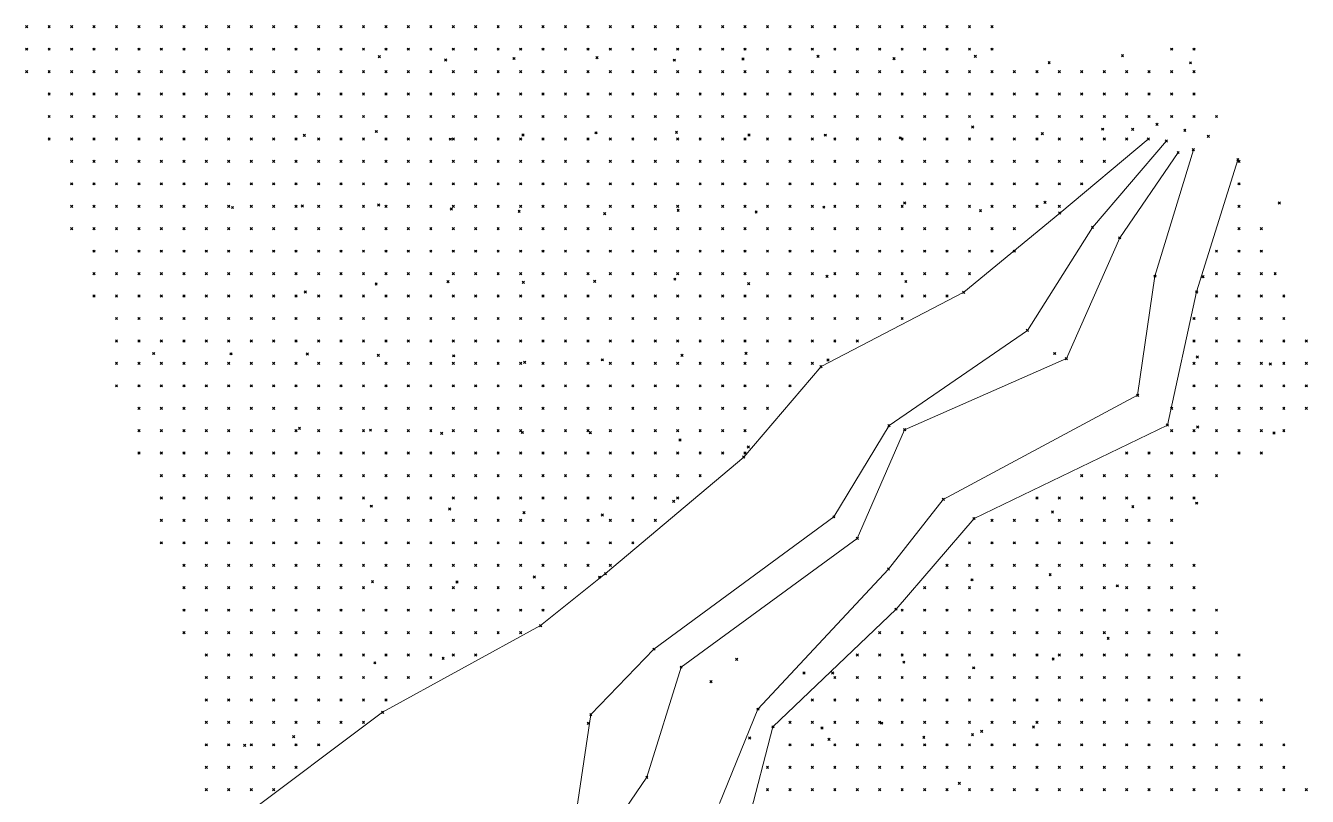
# Model space of a CAD drawing. Header units: metres. Extents: x 441556 to 446409, y 432338 to 461058.
# Drawn here: x 441605.9 to 441777.2, y 459501.6 to 459604.6 of the extents above; entities that cross this region are included whole.
import ezdxf

# ---------------------------------------------------------------- set-up
doc = ezdxf.new("R2010")
doc.units = ezdxf.units.M
doc.header["$MEASUREMENT"] = 0
doc.header["$PDMODE"] = 35
doc.header["$PDSIZE"] = 0.15
for name, color, linetype, lineweight in [('DTM-BRE-RevN_GRP_FIRUL APEI', 2, 'Continuous', 0), ('DTM-BRE-RevN_GRP_RAU', 2, 'Continuous', 0), ('DTM-BRE-RevN_GRP_TALUZ SUS', 2, 'Continuous', 0), ('DTM-NOK-RevN_LIDAR_co_lidar', 91, 'Continuous', 0), ('DTM-NOK-RevN_RTK', 32, 'Continuous', 0)]:
    doc.layers.add(name, color=color, linetype=linetype, lineweight=lineweight)

msp = doc.modelspace()

# ---------------------------------------------------------------- linework, layer by layer
at = {"layer": 'DTM-BRE-RevN_GRP_FIRUL APEI'}
for p, q in [((441759.94, 459587.676, 413.568), (441752.125, 459576.265, 414.645)), ((441752.125, 459576.265, 414.645), (441744.995, 459560.121, 416.137)), ((441744.995, 459560.121, 416.137), (441723.376, 459550.62, 418.83)), ((441723.376, 459550.62, 418.83), (441717.056, 459536.104, 420.845)), ((441717.056, 459536.104, 420.845), (441693.525, 459518.885, 424.061)), ((441693.525, 459518.885, 424.061), (441688.945, 459504.162, 425.658)), ((441688.945, 459504.162, 425.658), (441680.327, 459491.554, 427.079))]:
    msp.add_line(p, q, dxfattribs=at)
at = {"layer": 'DTM-BRE-RevN_GRP_RAU'}
for p, q in [((441758.358, 459589.213, 413.722), (441748.495, 459577.66, 414.977)), ((441761.967, 459588.043, 413.703), (441756.825, 459571.149, 415.533)), ((441748.495, 459577.66, 414.977), (441739.798, 459563.902, 417.303)), ((441756.825, 459571.149, 415.533), (441754.51, 459555.23, 416.862)), ((441739.798, 459563.902, 417.303), (441721.308, 459551.176, 419.289)), ((441754.51, 459555.23, 416.862), (441728.549, 459541.305, 419.455)), ((441721.308, 459551.176, 419.289), (441713.924, 459538.978, 421.053)), ((441728.549, 459541.305, 419.455), (441721.234, 459531.996, 420.474)), ((441713.924, 459538.978, 421.053), (441689.897, 459521.29, 424.893)), ((441721.234, 459531.996, 420.474), (441703.786, 459513.27, 424.66)), ((441689.897, 459521.29, 424.893), (441681.462, 459512.542, 426.661)), ((441703.786, 459513.27, 424.66), (441698.654, 459500.678, 425.365)), ((441681.462, 459512.542, 426.661), (441678.632, 459493.649, 427.503))]:
    msp.add_line(p, q, dxfattribs=at)
at = {"layer": 'DTM-BRE-RevN_GRP_TALUZ SUS'}
for p, q in [((441755.936, 459589.472, 414.925), (441744.11, 459579.572, 417.911)), ((441767.906, 459586.713, 416.678), (441762.403, 459569.029, 418.595)), ((441744.11, 459579.572, 417.911), (441731.277, 459568.997, 422.286)), ((441731.277, 459568.997, 422.286), (441712.224, 459559.061, 426.875)), ((441762.403, 459569.029, 418.595), (441758.499, 459551.251, 420.348)), ((441712.224, 459559.061, 426.875), (441701.883, 459546.961, 427.599)), ((441758.499, 459551.251, 420.348), (441732.663, 459538.756, 422.421)), ((441701.883, 459546.961, 427.599), (441683.414, 459531.385, 431.831)), ((441732.663, 459538.756, 422.421), (441722.245, 459526.636, 424.207)), ((441683.414, 459531.385, 431.831), (441674.753, 459524.44, 433.418)), ((441722.245, 459526.636, 424.207), (441705.786, 459510.908, 426.515)), ((441674.753, 459524.44, 433.418), (441653.636, 459512.862, 438.611)), ((441653.636, 459512.862, 438.611), (441634.527, 459498.523, 443.722)), ((441705.786, 459510.908, 426.515), (441702.523, 459498.337, 427.518))]:
    msp.add_line(p, q, dxfattribs=at)
at = {"layer": 'DTM-NOK-RevN_LIDAR_co_lidar'}
for p in [(441606.087, 459604.482, 451.185), (441609.086, 459604.482, 450.464), (441612.085, 459604.482, 449.758), (441615.085, 459604.482, 449.08), (441618.084, 459604.482, 448.256), (441621.083, 459604.482, 447.523), (441624.083, 459604.482, 446.716), (441627.082, 459604.482, 446.025), (441630.081, 459604.482, 445.327), (441633.081, 459604.482, 444.694), (441636.08, 459604.482, 444.036), (441639.079, 459604.482, 443.209), (441642.079, 459604.482, 442.372), (441645.078, 459604.482, 441.504), (441648.078, 459604.482, 440.712), (441651.077, 459604.482, 439.833), (441654.076, 459604.482, 438.956), (441657.076, 459604.482, 438.072), (441660.075, 459604.482, 437.155), (441663.074, 459604.482, 436.252), (441666.074, 459604.482, 435.428), (441669.073, 459604.482, 434.706), (441672.072, 459604.482, 433.988), (441675.072, 459604.482, 433.307), (441678.071, 459604.482, 432.708), (441681.07, 459604.482, 432.13), (441684.07, 459604.482, 431.553), (441687.069, 459604.482, 430.932), (441690.068, 459604.482, 430.425), (441693.068, 459604.482, 429.958), (441696.067, 459604.482, 429.502), (441699.066, 459604.482, 429.016), (441702.066, 459604.482, 428.435), (441705.065, 459604.482, 427.921), (441708.064, 459604.482, 427.432), (441711.064, 459604.482, 426.972), (441714.063, 459604.482, 426.556), (441717.062, 459604.482, 426.152), (441720.062, 459604.482, 425.671), (441723.061, 459604.482, 425.128), (441726.06, 459604.482, 424.584), (441729.06, 459604.482, 424.066), (441732.059, 459604.482, 423.524), (441735.058, 459604.482, 422.907), (441606.087, 459601.482, 451.664), (441609.086, 459601.482, 450.829), (441612.085, 459601.482, 450.062), (441615.085, 459601.482, 449.255), (441618.084, 459601.482, 448.474), (441621.083, 459601.482, 447.672), (441624.083, 459601.482, 446.921), (441627.082, 459601.482, 446.198), (441630.081, 459601.482, 445.469), (441633.081, 459601.482, 444.839), (441636.08, 459601.482, 443.971), (441639.079, 459601.482, 443.097), (441642.079, 459601.482, 442.272), (441645.078, 459601.482, 441.425), (441648.078, 459601.482, 440.58), (441651.077, 459601.482, 439.686), (441654.076, 459601.482, 438.825), (441657.076, 459601.482, 437.946), (441660.075, 459601.482, 437.089), (441663.074, 459601.482, 436.274), (441666.074, 459601.482, 435.497), (441669.073, 459601.482, 434.777), (441672.072, 459601.482, 434.027), (441675.072, 459601.482, 433.357), (441678.071, 459601.482, 432.74), (441681.07, 459601.482, 432.145), (441684.07, 459601.482, 431.632), (441687.069, 459601.482, 431.123), (441690.068, 459601.482, 430.505), (441693.068, 459601.482, 429.964), (441696.067, 459601.482, 429.437), (441699.066, 459601.482, 428.934), (441702.066, 459601.482, 428.386), (441705.065, 459601.482, 427.859), (441708.064, 459601.482, 427.336), (441711.064, 459601.482, 426.888), (441714.063, 459601.482, 426.474), (441717.062, 459601.482, 426.072), (441720.062, 459601.482, 425.625), (441723.061, 459601.482, 425.081), (441726.06, 459601.482, 424.513), (441729.06, 459601.482, 423.982), (441732.059, 459601.482, 423.449), (441735.058, 459601.482, 422.867), (441759.053, 459601.482, 414.502), (441762.053, 459601.482, 413.517), (441606.087, 459598.483, 451.997), (441609.086, 459598.483, 451.109), (441612.085, 459598.483, 450.335), (441615.085, 459598.483, 449.467), (441618.084, 459598.483, 448.607), (441621.083, 459598.483, 447.753), (441624.083, 459598.483, 447.039), (441627.082, 459598.483, 446.179), (441630.081, 459598.483, 445.39), (441633.081, 459598.483, 444.701), (441636.08, 459598.483, 443.89), (441639.079, 459598.483, 443.007), (441642.079, 459598.483, 442.184), (441645.078, 459598.483, 441.332), (441648.078, 459598.483, 440.477), (441651.077, 459598.483, 439.622), (441654.076, 459598.483, 438.76), (441657.076, 459598.483, 437.888), (441660.075, 459598.483, 437.041), (441663.074, 459598.483, 436.252), (441666.074, 459598.483, 435.528), (441669.073, 459598.483, 434.825), (441672.072, 459598.483, 434.099), (441675.072, 459598.483, 433.43), (441678.071, 459598.483, 432.829), (441681.07, 459598.483, 432.234), (441684.07, 459598.483, 431.652), (441687.069, 459598.483, 431.137), (441690.068, 459598.483, 430.583), (441693.068, 459598.483, 429.967), (441696.067, 459598.483, 429.382), (441699.066, 459598.483, 428.825), (441702.066, 459598.483, 428.276), (441705.065, 459598.483, 427.789), (441708.064, 459598.483, 427.301), (441711.064, 459598.483, 426.85), (441714.063, 459598.483, 426.423), (441717.062, 459598.483, 426.009), (441720.062, 459598.483, 425.54), (441723.061, 459598.483, 424.989), (441726.06, 459598.483, 424.427), (441729.06, 459598.483, 423.904), (441732.059, 459598.483, 423.398), (441735.058, 459598.483, 422.871), (441738.058, 459598.483, 422.235), (441741.057, 459598.483, 421.345), (441744.057, 459598.483, 420.224), (441747.056, 459598.483, 418.985), (441750.055, 459598.483, 417.609), (441753.055, 459598.483, 416.515), (441756.054, 459598.483, 415.263), (441759.053, 459598.483, 414.056), (441762.053, 459598.483, 413.35), (441609.086, 459595.484, 451.24), (441612.085, 459595.484, 450.421), (441615.085, 459595.484, 449.463), (441618.084, 459595.484, 448.577), (441621.083, 459595.484, 447.85), (441624.083, 459595.484, 447.091), (441627.082, 459595.484, 446.232), (441630.081, 459595.484, 445.349), (441633.081, 459595.484, 444.638), (441636.08, 459595.484, 443.738), (441639.079, 459595.484, 442.876), (441642.079, 459595.484, 442.054), (441645.078, 459595.484, 441.246), (441648.078, 459595.484, 440.397), (441651.077, 459595.484, 439.544), (441654.076, 459595.484, 438.701), (441657.076, 459595.484, 437.862), (441660.075, 459595.484, 437.026), (441663.074, 459595.484, 436.258), (441666.074, 459595.484, 435.555), (441669.073, 459595.484, 434.842), (441672.072, 459595.484, 434.148), (441675.072, 459595.484, 433.495), (441678.071, 459595.484, 432.908), (441681.07, 459595.484, 432.282), (441684.07, 459595.484, 431.678), (441687.069, 459595.484, 431.062), (441690.068, 459595.484, 430.558), (441693.068, 459595.484, 429.958), (441696.067, 459595.484, 429.353), (441699.066, 459595.484, 428.77), (441702.066, 459595.484, 428.189), (441705.065, 459595.484, 427.745), (441708.064, 459595.484, 427.251), (441711.064, 459595.484, 426.789), (441714.063, 459595.484, 426.349), (441717.062, 459595.484, 425.938), (441720.062, 459595.484, 425.458), (441723.061, 459595.484, 424.914), (441726.06, 459595.484, 424.364), (441729.06, 459595.484, 423.826), (441732.059, 459595.484, 423.325), (441735.058, 459595.484, 422.827), (441738.058, 459595.484, 422.233), (441741.057, 459595.484, 421.458), (441744.057, 459595.484, 420.434), (441747.056, 459595.484, 419.282), (441750.055, 459595.484, 417.832), (441753.055, 459595.484, 416.374), (441756.054, 459595.484, 414.689), (441759.053, 459595.484, 413.904), (441762.053, 459595.484, 413.395), (441609.086, 459592.484, 451.361), (441612.085, 459592.484, 450.433), (441615.085, 459592.484, 449.522), (441618.084, 459592.484, 448.622), (441621.083, 459592.484, 447.77), (441624.083, 459592.484, 447.102), (441627.082, 459592.484, 446.322), (441630.081, 459592.484, 445.377), (441633.081, 459592.484, 444.552), (441636.08, 459592.484, 443.646), (441639.079, 459592.484, 442.821), (441642.079, 459592.484, 441.912), (441645.078, 459592.484, 441.129), (441648.078, 459592.484, 440.346), (441651.077, 459592.484, 439.51), (441654.076, 459592.484, 438.664), (441657.076, 459592.484, 437.835), (441660.075, 459592.484, 437.041), (441663.074, 459592.484, 436.294), (441666.074, 459592.484, 435.592), (441669.073, 459592.484, 434.913), (441672.072, 459592.484, 434.226), (441675.072, 459592.484, 433.55), (441678.071, 459592.484, 432.923), (441681.07, 459592.484, 432.327), (441684.07, 459592.484, 431.722), (441687.069, 459592.484, 431.098), (441690.068, 459592.484, 430.503), (441693.068, 459592.484, 429.952), (441696.067, 459592.484, 429.33), (441699.066, 459592.484, 428.722), (441702.066, 459592.484, 428.141), (441705.065, 459592.484, 427.65), (441708.064, 459592.484, 427.167), (441711.064, 459592.484, 426.714), (441714.063, 459592.484, 426.274), (441717.062, 459592.484, 425.85), (441720.062, 459592.484, 425.387), (441723.061, 459592.484, 424.846), (441726.06, 459592.484, 424.294), (441729.06, 459592.484, 423.781), (441732.059, 459592.484, 423.261), (441735.058, 459592.484, 422.586), (441738.058, 459592.484, 421.757), (441741.057, 459592.484, 421.024), (441744.057, 459592.484, 420.009), (441747.056, 459592.484, 418.806), (441750.055, 459592.484, 417.247), (441753.055, 459592.484, 415.524), (441756.054, 459592.484, 414.552), (441759.053, 459592.484, 413.88), (441762.053, 459592.484, 413.464), (441765.052, 459592.484, 414.115), (441609.086, 459589.485, 451.341), (441612.085, 459589.485, 450.366), (441615.085, 459589.485, 449.452), (441618.084, 459589.485, 448.607), (441621.083, 459589.485, 447.813), (441624.083, 459589.485, 447.12), (441627.082, 459589.485, 446.288), (441630.081, 459589.485, 445.3), (441633.081, 459589.485, 444.428), (441636.08, 459589.485, 443.587), (441639.079, 459589.485, 442.717), (441642.079, 459589.485, 441.842), (441645.078, 459589.485, 441.03), (441648.078, 459589.485, 440.263), (441651.077, 459589.485, 439.446), (441654.076, 459589.485, 438.634), (441657.076, 459589.485, 437.875), (441660.075, 459589.485, 437.136), (441663.074, 459589.485, 436.401), (441666.074, 459589.485, 435.695), (441669.073, 459589.485, 435.015), (441672.072, 459589.485, 434.337), (441675.072, 459589.485, 433.665), (441678.071, 459589.485, 433.037), (441681.07, 459589.485, 432.427), (441684.07, 459589.485, 431.783), (441687.069, 459589.485, 431.148), (441690.068, 459589.485, 430.535), (441693.068, 459589.485, 429.94), (441696.067, 459589.485, 429.35), (441699.066, 459589.485, 428.736), (441702.066, 459589.485, 428.127), (441705.065, 459589.485, 427.603), (441708.064, 459589.485, 427.106), (441711.064, 459589.485, 426.638), (441714.063, 459589.485, 426.198), (441717.062, 459589.485, 425.791), (441720.062, 459589.485, 425.344), (441723.061, 459589.485, 424.832), (441726.06, 459589.485, 424.288), (441729.06, 459589.485, 423.75), (441732.059, 459589.485, 423.193), (441735.058, 459589.485, 422.331), (441738.058, 459589.485, 421.139), (441741.057, 459589.485, 420.177), (441744.057, 459589.485, 418.916), (441747.056, 459589.485, 417.467), (441750.055, 459589.485, 416.209), (441753.055, 459589.485, 415.183), (441612.085, 459586.486, 450.309), (441615.085, 459586.486, 449.289), (441618.084, 459586.486, 448.457), (441621.083, 459586.486, 447.722), (441624.083, 459586.486, 446.974), (441627.082, 459586.486, 446.081), (441630.081, 459586.486, 445.14), (441633.081, 459586.486, 444.402), (441636.08, 459586.486, 443.591), (441639.079, 459586.486, 442.7), (441642.079, 459586.486, 441.84), (441645.078, 459586.486, 441.011), (441648.078, 459586.486, 440.222), (441651.077, 459586.486, 439.419), (441654.076, 459586.486, 438.638), (441657.076, 459586.486, 437.919), (441660.075, 459586.486, 437.231), (441663.074, 459586.486, 436.531), (441666.074, 459586.486, 435.833), (441669.073, 459586.486, 435.15), (441672.072, 459586.486, 434.46), (441675.072, 459586.486, 433.813), (441678.071, 459586.486, 433.214), (441681.07, 459586.486, 432.605), (441684.07, 459586.486, 431.929), (441687.069, 459586.486, 431.288), (441690.068, 459586.486, 430.631), (441693.068, 459586.486, 429.991), (441696.067, 459586.486, 429.405), (441699.066, 459586.486, 428.806), (441702.066, 459586.486, 428.179), (441705.065, 459586.486, 427.624), (441708.064, 459586.486, 427.099), (441711.064, 459586.486, 426.603), (441714.063, 459586.486, 426.145), (441717.062, 459586.486, 425.732), (441720.062, 459586.486, 425.296), (441723.061, 459586.486, 424.809), (441726.06, 459586.486, 424.264), (441729.06, 459586.486, 423.704), (441732.059, 459586.486, 423.134), (441735.058, 459586.486, 422.207), (441738.058, 459586.486, 420.74), (441741.057, 459586.486, 419.241), (441744.057, 459586.486, 417.679), (441747.056, 459586.486, 416.59), (441750.055, 459586.486, 415.808), (441768.051, 459586.486, 416.379), (441612.085, 459583.486, 450.263), (441615.085, 459583.486, 449.146), (441618.084, 459583.486, 448.251), (441621.083, 459583.486, 447.474), (441624.083, 459583.486, 446.805), (441627.082, 459583.486, 445.917), (441630.081, 459583.486, 445.055), (441633.081, 459583.486, 444.302), (441636.08, 459583.486, 443.517), (441639.079, 459583.486, 442.679), (441642.079, 459583.486, 441.84), (441645.078, 459583.486, 441.043), (441648.078, 459583.486, 440.265), (441651.077, 459583.486, 439.466), (441654.076, 459583.486, 438.693), (441657.076, 459583.486, 437.974), (441660.075, 459583.486, 437.304), (441663.074, 459583.486, 436.647), (441666.074, 459583.486, 435.984), (441669.073, 459583.486, 435.324), (441672.072, 459583.486, 434.651), (441675.072, 459583.486, 433.994), (441678.071, 459583.486, 433.386), (441681.07, 459583.486, 432.768), (441684.07, 459583.486, 432.138), (441687.069, 459583.486, 431.466), (441690.068, 459583.486, 430.77), (441693.068, 459583.486, 430.105), (441696.067, 459583.486, 429.514), (441699.066, 459583.486, 428.867), (441702.066, 459583.486, 428.239), (441705.065, 459583.486, 427.655), (441708.064, 459583.486, 427.109), (441711.064, 459583.486, 426.594), (441714.063, 459583.486, 426.138), (441717.062, 459583.486, 425.699), (441720.062, 459583.486, 425.254), (441723.061, 459583.486, 424.766), (441726.06, 459583.486, 424.227), (441729.06, 459583.486, 423.673), (441732.059, 459583.486, 423.029), (441735.058, 459583.486, 421.878), (441738.058, 459583.486, 420.059), (441741.057, 459583.486, 418.404), (441744.057, 459583.486, 417.25), (441747.056, 459583.486, 416.518), (441768.051, 459583.486, 416.693), (441612.085, 459580.487, 450.202), (441615.085, 459580.487, 449.064), (441618.084, 459580.487, 448.12), (441621.083, 459580.487, 447.327), (441624.083, 459580.487, 446.621), (441627.082, 459580.487, 445.861), (441630.081, 459580.487, 445.048), (441633.081, 459580.487, 444.176), (441636.08, 459580.487, 443.437), (441639.079, 459580.487, 442.64), (441642.079, 459580.487, 441.831), (441645.078, 459580.487, 441.084), (441648.078, 459580.487, 440.338), (441651.077, 459580.487, 439.567), (441654.076, 459580.487, 438.812), (441657.076, 459580.487, 438.103), (441660.075, 459580.487, 437.437), (441663.074, 459580.487, 436.799), (441666.074, 459580.487, 436.154), (441669.073, 459580.487, 435.507), (441672.072, 459580.487, 434.87), (441675.072, 459580.487, 434.209), (441678.071, 459580.487, 433.576), (441681.07, 459580.487, 432.939), (441684.07, 459580.487, 432.305), (441687.069, 459580.487, 431.602), (441690.068, 459580.487, 430.929), (441693.068, 459580.487, 430.254), (441696.067, 459580.487, 429.631), (441699.066, 459580.487, 428.957), (441702.066, 459580.487, 428.294), (441705.065, 459580.487, 427.682), (441708.064, 459580.487, 427.082), (441711.064, 459580.487, 426.579), (441714.063, 459580.487, 426.131), (441717.062, 459580.487, 425.688), (441720.062, 459580.487, 425.207), (441723.061, 459580.487, 424.712), (441726.06, 459580.487, 424.213), (441729.06, 459580.487, 423.614), (441732.059, 459580.487, 422.573), (441735.058, 459580.487, 420.957), (441738.058, 459580.487, 419.339), (441741.057, 459580.487, 418.182), (441744.057, 459580.487, 417.41), (441768.051, 459580.487, 417.059), (441612.085, 459577.487, 450.209), (441615.085, 459577.487, 449.043), (441618.084, 459577.487, 448.05), (441621.083, 459577.487, 447.291), (441624.083, 459577.487, 446.434), (441627.082, 459577.487, 445.768), (441630.081, 459577.487, 445.006), (441633.081, 459577.487, 444.148), (441636.08, 459577.487, 443.451), (441639.079, 459577.487, 442.703), (441642.079, 459577.487, 441.87), (441645.078, 459577.487, 441.144), (441648.078, 459577.487, 440.416), (441651.077, 459577.487, 439.696), (441654.076, 459577.487, 438.969), (441657.076, 459577.487, 438.261), (441660.075, 459577.487, 437.608), (441663.074, 459577.487, 436.979), (441666.074, 459577.487, 436.341), (441669.073, 459577.487, 435.713), (441672.072, 459577.487, 435.095), (441675.072, 459577.487, 434.447), (441678.071, 459577.487, 433.787), (441681.07, 459577.487, 433.143), (441684.07, 459577.487, 432.476), (441687.069, 459577.487, 431.764), (441690.068, 459577.487, 431.097), (441693.068, 459577.487, 430.467), (441696.067, 459577.487, 429.774), (441699.066, 459577.487, 429.109), (441702.066, 459577.487, 428.45), (441705.065, 459577.487, 427.738), (441708.064, 459577.487, 427.022), (441711.064, 459577.487, 426.531), (441714.063, 459577.487, 426.089), (441717.062, 459577.487, 425.632), (441720.062, 459577.487, 425.141), (441723.061, 459577.487, 424.661), (441726.06, 459577.487, 424.061), (441729.06, 459577.487, 423.094), (441732.059, 459577.487, 421.681), (441735.058, 459577.487, 420.233), (441738.058, 459577.487, 419.246), (441768.051, 459577.487, 417.428), (441771.051, 459577.487, 417.348), (441615.085, 459574.488, 449.061), (441618.084, 459574.488, 448.028), (441621.083, 459574.488, 447.298), (441624.083, 459574.488, 446.435), (441627.082, 459574.488, 445.675), (441630.081, 459574.488, 444.979), (441633.081, 459574.488, 444.188), (441636.08, 459574.488, 443.486), (441639.079, 459574.488, 442.768), (441642.079, 459574.488, 441.979), (441645.078, 459574.488, 441.239), (441648.078, 459574.488, 440.51), (441651.077, 459574.488, 439.811), (441654.076, 459574.488, 439.11), (441657.076, 459574.488, 438.422), (441660.075, 459574.488, 437.773), (441663.074, 459574.488, 437.15), (441666.074, 459574.488, 436.544), (441669.073, 459574.488, 435.95), (441672.072, 459574.488, 435.341), (441675.072, 459574.488, 434.702), (441678.071, 459574.488, 434.04), (441681.07, 459574.488, 433.338), (441684.07, 459574.488, 432.748), (441687.069, 459574.488, 432.025), (441690.068, 459574.488, 431.365), (441693.068, 459574.488, 430.707), (441696.067, 459574.488, 429.973), (441699.066, 459574.488, 429.261), (441702.066, 459574.488, 428.623), (441705.065, 459574.488, 427.741), (441708.064, 459574.488, 426.939), (441711.064, 459574.488, 426.435), (441714.063, 459574.488, 426.009), (441717.062, 459574.488, 425.505), (441720.062, 459574.488, 424.923), (441723.061, 459574.488, 424.329), (441726.06, 459574.488, 423.508), (441729.06, 459574.488, 422.299), (441732.059, 459574.488, 421.154), (441735.058, 459574.488, 420.339), (441738.058, 459574.488, 419.286), (441765.052, 459574.488, 417.75), (441768.051, 459574.488, 417.785), (441771.051, 459574.488, 417.703), (441615.085, 459571.489, 449.161), (441618.084, 459571.489, 448.172), (441621.083, 459571.489, 447.34), (441624.083, 459571.489, 446.498), (441627.082, 459571.489, 445.754), (441630.081, 459571.489, 445.111), (441633.081, 459571.489, 444.359), (441636.08, 459571.489, 443.6), (441639.079, 459571.489, 442.823), (441642.079, 459571.489, 442.09), (441645.078, 459571.489, 441.336), (441648.078, 459571.489, 440.602), (441651.077, 459571.489, 439.908), (441654.076, 459571.489, 439.246), (441657.076, 459571.489, 438.61), (441660.075, 459571.489, 437.98), (441663.074, 459571.489, 437.35), (441666.074, 459571.489, 436.757), (441669.073, 459571.489, 436.177), (441672.072, 459571.489, 435.551), (441675.072, 459571.489, 434.944), (441678.071, 459571.489, 434.333), (441681.07, 459571.489, 433.6), (441684.07, 459571.489, 433.024), (441687.069, 459571.489, 432.349), (441690.068, 459571.489, 431.701), (441693.068, 459571.489, 430.93), (441696.067, 459571.489, 430.13), (441699.066, 459571.489, 429.382), (441702.066, 459571.489, 428.658), (441705.065, 459571.489, 427.591), (441708.064, 459571.489, 426.831), (441711.064, 459571.489, 426.332), (441714.063, 459571.489, 425.858), (441717.062, 459571.489, 425.262), (441720.062, 459571.489, 424.506), (441723.061, 459571.489, 423.745), (441726.06, 459571.489, 422.968), (441729.06, 459571.489, 422.189), (441732.059, 459571.489, 421.429), (441765.052, 459571.489, 418.1), (441768.051, 459571.489, 418.092), (441771.051, 459571.489, 418.05), (441615.085, 459568.489, 449.297), (441618.084, 459568.489, 448.341), (441621.083, 459568.489, 447.47), (441624.083, 459568.489, 446.615), (441627.082, 459568.489, 446.022), (441630.081, 459568.489, 445.298), (441633.081, 459568.489, 444.508), (441636.08, 459568.489, 443.692), (441639.079, 459568.489, 442.919), (441642.079, 459568.489, 442.149), (441645.078, 459568.489, 441.419), (441648.078, 459568.489, 440.694), (441651.077, 459568.489, 440.017), (441654.076, 459568.489, 439.395), (441657.076, 459568.489, 438.787), (441660.075, 459568.489, 438.175), (441663.074, 459568.489, 437.561), (441666.074, 459568.489, 436.967), (441669.073, 459568.489, 436.381), (441672.072, 459568.489, 435.767), (441675.072, 459568.489, 435.173), (441678.071, 459568.489, 434.558), (441681.07, 459568.489, 433.872), (441684.07, 459568.489, 433.21), (441687.069, 459568.489, 432.565), (441690.068, 459568.489, 431.887), (441693.068, 459568.489, 431.12), (441696.067, 459568.489, 430.248), (441699.066, 459568.489, 429.473), (441702.066, 459568.489, 428.631), (441705.065, 459568.489, 427.439), (441708.064, 459568.489, 426.77), (441711.064, 459568.489, 426.285), (441714.063, 459568.489, 425.721), (441717.062, 459568.489, 425.055), (441720.062, 459568.489, 424.351), (441723.061, 459568.489, 423.738), (441726.06, 459568.489, 423.17), (441729.06, 459568.489, 422.476), (441765.052, 459568.489, 418.411), (441768.051, 459568.489, 418.423), (441771.051, 459568.489, 418.428), (441774.05, 459568.489, 418.254), (441618.084, 459565.49, 448.456), (441621.083, 459565.49, 447.642), (441624.083, 459565.49, 446.852), (441627.082, 459565.49, 446.258), (441630.081, 459565.49, 445.358), (441633.081, 459565.49, 444.543), (441636.08, 459565.49, 443.708), (441639.079, 459565.49, 442.976), (441642.079, 459565.49, 442.213), (441645.078, 459565.49, 441.501), (441648.078, 459565.49, 440.829), (441651.077, 459565.49, 440.208), (441654.076, 459565.49, 439.591), (441657.076, 459565.49, 438.94), (441660.075, 459565.49, 438.308), (441663.074, 459565.49, 437.722), (441666.074, 459565.49, 437.141), (441669.073, 459565.49, 436.539), (441672.072, 459565.49, 435.93), (441675.072, 459565.49, 435.33), (441678.071, 459565.49, 434.701), (441681.07, 459565.49, 434.026), (441684.07, 459565.49, 433.349), (441687.069, 459565.49, 432.642), (441690.068, 459565.49, 431.926), (441693.068, 459565.49, 431.109), (441696.067, 459565.49, 430.203), (441699.066, 459565.49, 429.473), (441702.066, 459565.49, 428.402), (441705.065, 459565.49, 427.352), (441708.064, 459565.49, 426.81), (441711.064, 459565.49, 426.341), (441714.063, 459565.49, 425.818), (441717.062, 459565.49, 425.235), (441720.062, 459565.49, 424.553), (441723.061, 459565.49, 423.82), (441762.053, 459565.49, 418.498), (441765.052, 459565.49, 418.734), (441768.051, 459565.49, 418.785), (441771.051, 459565.49, 418.74), (441774.05, 459565.49, 418.546), (441618.084, 459562.491, 448.726), (441621.083, 459562.491, 447.776), (441624.083, 459562.491, 447.009), (441627.082, 459562.491, 446.192), (441630.081, 459562.491, 445.382), (441633.081, 459562.491, 444.518), (441636.08, 459562.491, 443.725), (441639.079, 459562.491, 442.996), (441642.079, 459562.491, 442.299), (441645.078, 459562.491, 441.599), (441648.078, 459562.491, 440.954), (441651.077, 459562.491, 440.355), (441654.076, 459562.491, 439.727), (441657.076, 459562.491, 439.074), (441660.075, 459562.491, 438.476), (441663.074, 459562.491, 437.897), (441666.074, 459562.491, 437.267), (441669.073, 459562.491, 436.641), (441672.072, 459562.491, 436.03), (441675.072, 459562.491, 435.372), (441678.071, 459562.491, 434.67), (441681.07, 459562.491, 433.949), (441684.07, 459562.491, 433.234), (441687.069, 459562.491, 432.543), (441690.068, 459562.491, 431.778), (441693.068, 459562.491, 430.929), (441696.067, 459562.491, 429.935), (441699.066, 459562.491, 429.331), (441702.066, 459562.491, 428.064), (441705.065, 459562.491, 427.348), (441708.064, 459562.491, 426.905), (441711.064, 459562.491, 426.493), (441714.063, 459562.491, 425.961), (441717.062, 459562.491, 425.302), (441762.053, 459562.491, 418.773), (441765.052, 459562.491, 419.103), (441768.051, 459562.491, 419.132), (441771.051, 459562.491, 419.035), (441774.05, 459562.491, 418.82), (441777.049, 459562.491, 418.742), (441618.084, 459559.491, 448.637), (441621.083, 459559.491, 447.689), (441624.083, 459559.491, 446.881), (441627.082, 459559.491, 446.076), (441630.081, 459559.491, 445.302), (441633.081, 459559.491, 444.488), (441636.08, 459559.491, 443.738), (441639.079, 459559.491, 443.034), (441642.079, 459559.491, 442.355), (441645.078, 459559.491, 441.673), (441648.078, 459559.491, 441.023), (441651.077, 459559.491, 440.415), (441654.076, 459559.491, 439.797), (441657.076, 459559.491, 439.181), (441660.075, 459559.491, 438.589), (441663.074, 459559.491, 437.99), (441666.074, 459559.491, 437.342), (441669.073, 459559.491, 436.658), (441672.072, 459559.491, 435.98), (441675.072, 459559.491, 435.258), (441678.071, 459559.491, 434.414), (441681.07, 459559.491, 433.518), (441684.07, 459559.491, 432.877), (441687.069, 459559.491, 432.284), (441690.068, 459559.491, 431.377), (441693.068, 459559.491, 430.635), (441696.067, 459559.491, 429.705), (441699.066, 459559.491, 428.945), (441702.066, 459559.491, 427.941), (441705.065, 459559.491, 427.419), (441708.064, 459559.491, 427.057), (441711.064, 459559.491, 426.666), (441762.053, 459559.491, 419.074), (441765.052, 459559.491, 419.474), (441768.051, 459559.491, 419.555), (441771.051, 459559.491, 419.495), (441774.05, 459559.491, 419.268), (441777.049, 459559.491, 419.533), (441618.084, 459556.492, 448.807), (441621.083, 459556.492, 447.805), (441624.083, 459556.492, 446.873), (441627.082, 459556.492, 446.067), (441630.081, 459556.492, 445.293), (441633.081, 459556.492, 444.467), (441636.08, 459556.492, 443.716), (441639.079, 459556.492, 442.984), (441642.079, 459556.492, 442.246), (441645.078, 459556.492, 441.569), (441648.078, 459556.492, 440.939), (441651.077, 459556.492, 440.318), (441654.076, 459556.492, 439.712), (441657.076, 459556.492, 439.12), (441660.075, 459556.492, 438.533), (441663.074, 459556.492, 437.935), (441666.074, 459556.492, 437.29), (441669.073, 459556.492, 436.573), (441672.072, 459556.492, 435.797), (441675.072, 459556.492, 434.998), (441678.071, 459556.492, 434.178), (441681.07, 459556.492, 433.314), (441684.07, 459556.492, 432.625), (441687.069, 459556.492, 431.807), (441690.068, 459556.492, 431.096), (441693.068, 459556.492, 430.294), (441696.067, 459556.492, 429.558), (441699.066, 459556.492, 428.51), (441702.066, 459556.492, 427.937), (441705.065, 459556.492, 427.542), (441708.064, 459556.492, 427.136), (441762.053, 459556.492, 419.654), (441765.052, 459556.492, 419.898), (441768.051, 459556.492, 420.148), (441771.051, 459556.492, 420.356), (441774.05, 459556.492, 420.58), (441777.049, 459556.492, 421.274), (441621.083, 459553.493, 448.112), (441624.083, 459553.493, 447.093), (441627.082, 459553.493, 446.147), (441630.081, 459553.493, 445.295), (441633.081, 459553.493, 444.395), (441636.08, 459553.493, 443.753), (441639.079, 459553.493, 443.03), (441642.079, 459553.493, 442.186), (441645.078, 459553.493, 441.443), (441648.078, 459553.493, 440.792), (441651.077, 459553.493, 440.214), (441654.076, 459553.493, 439.639), (441657.076, 459553.493, 439.017), (441660.075, 459553.493, 438.381), (441663.074, 459553.493, 437.758), (441666.074, 459553.493, 437.086), (441669.073, 459553.493, 436.299), (441672.072, 459553.493, 435.444), (441675.072, 459553.493, 434.592), (441678.071, 459553.493, 433.781), (441681.07, 459553.493, 432.973), (441684.07, 459553.493, 432.089), (441687.069, 459553.493, 431.375), (441690.068, 459553.493, 430.669), (441693.068, 459553.493, 429.921), (441696.067, 459553.493, 429.19), (441699.066, 459553.493, 428.528), (441702.066, 459553.493, 428.093), (441705.065, 459553.493, 427.552), (441759.053, 459553.493, 419.652), (441762.053, 459553.493, 420.052), (441765.052, 459553.493, 420.409), (441768.051, 459553.493, 420.774), (441771.051, 459553.493, 421.267), (441774.05, 459553.493, 421.913), (441777.049, 459553.493, 422.87), (441621.083, 459550.493, 448.26), (441624.083, 459550.493, 447.373), (441627.082, 459550.493, 446.328), (441630.081, 459550.493, 445.411), (441633.081, 459550.493, 444.487), (441636.08, 459550.493, 443.605), (441639.079, 459550.493, 442.845), (441642.079, 459550.493, 442.016), (441645.078, 459550.493, 441.288), (441648.078, 459550.493, 440.623), (441651.077, 459550.493, 439.993), (441654.076, 459550.493, 439.357), (441657.076, 459550.493, 438.714), (441660.075, 459550.493, 438.06), (441663.074, 459550.493, 437.396), (441666.074, 459550.493, 436.695), (441669.073, 459550.493, 435.942), (441672.072, 459550.493, 435.134), (441675.072, 459550.493, 434.191), (441678.071, 459550.493, 433.288), (441681.07, 459550.493, 432.463), (441684.07, 459550.493, 431.639), (441687.069, 459550.493, 430.921), (441690.068, 459550.493, 430.314), (441693.068, 459550.493, 429.52), (441696.067, 459550.493, 428.908), (441699.066, 459550.493, 428.52), (441702.066, 459550.493, 427.914), (441759.053, 459550.493, 420.219), (441762.053, 459550.493, 420.417), (441765.052, 459550.493, 420.898), (441768.051, 459550.493, 421.392), (441771.051, 459550.493, 421.793), (441774.05, 459550.493, 422.268), (441621.083, 459547.494, 448.674), (441624.083, 459547.494, 447.612), (441627.082, 459547.494, 446.526), (441630.081, 459547.494, 445.488), (441633.081, 459547.494, 444.611), (441636.08, 459547.494, 443.652), (441639.079, 459547.494, 442.635), (441642.079, 459547.494, 441.674), (441645.078, 459547.494, 440.79), (441648.078, 459547.494, 440.064), (441651.077, 459547.494, 439.408), (441654.076, 459547.494, 438.776), (441657.076, 459547.494, 438.15), (441660.075, 459547.494, 437.587), (441663.074, 459547.494, 436.958), (441666.074, 459547.494, 436.223), (441669.073, 459547.494, 435.511), (441672.072, 459547.494, 434.704), (441675.072, 459547.494, 433.809), (441678.071, 459547.494, 432.922), (441681.07, 459547.494, 432.09), (441684.07, 459547.494, 431.288), (441687.069, 459547.494, 430.612), (441690.068, 459547.494, 429.917), (441693.068, 459547.494, 429.394), (441696.067, 459547.494, 428.944), (441699.066, 459547.494, 428.176), (441702.066, 459547.494, 427.163), (441753.055, 459547.494, 418.737), (441756.054, 459547.494, 419.993), (441759.053, 459547.494, 420.484), (441762.053, 459547.494, 420.916), (441765.052, 459547.494, 421.391), (441768.051, 459547.494, 421.792), (441771.051, 459547.494, 422.102), (441624.083, 459544.495, 447.952), (441627.082, 459544.495, 446.818), (441630.081, 459544.495, 445.822), (441633.081, 459544.495, 444.681), (441636.08, 459544.495, 443.483), (441639.079, 459544.495, 442.237), (441642.079, 459544.495, 441.31), (441645.078, 459544.495, 440.431), (441648.078, 459544.495, 439.644), (441651.077, 459544.495, 438.904), (441654.076, 459544.495, 438.263), (441657.076, 459544.495, 437.611), (441660.075, 459544.495, 437.004), (441663.074, 459544.495, 436.439), (441666.074, 459544.495, 435.796), (441669.073, 459544.495, 435.075), (441672.072, 459544.495, 434.282), (441675.072, 459544.495, 433.513), (441678.071, 459544.495, 432.651), (441681.07, 459544.495, 431.765), (441684.07, 459544.495, 431.044), (441687.069, 459544.495, 430.281), (441690.068, 459544.495, 429.709), (441693.068, 459544.495, 429.268), (441696.067, 459544.495, 428.874), (441747.056, 459544.495, 420.291), (441750.055, 459544.495, 420.053), (441753.055, 459544.495, 419.807), (441756.054, 459544.495, 420.662), (441759.053, 459544.495, 420.806), (441762.053, 459544.495, 421.193), (441765.052, 459544.495, 421.586), (441624.083, 459541.495, 448.181), (441627.082, 459541.495, 446.932), (441630.081, 459541.495, 445.972), (441633.081, 459541.495, 444.431), (441636.08, 459541.495, 442.714), (441639.079, 459541.495, 441.556), (441642.079, 459541.495, 440.899), (441645.078, 459541.495, 440.138), (441648.078, 459541.495, 439.382), (441651.077, 459541.495, 438.58), (441654.076, 459541.495, 437.833), (441657.076, 459541.495, 437.165), (441660.075, 459541.495, 436.515), (441663.074, 459541.495, 435.862), (441666.074, 459541.495, 435.241), (441669.073, 459541.495, 434.652), (441672.072, 459541.495, 433.99), (441675.072, 459541.495, 433.235), (441678.071, 459541.495, 432.441), (441681.07, 459541.495, 431.619), (441684.07, 459541.495, 430.936), (441687.069, 459541.495, 430.185), (441690.068, 459541.495, 429.545), (441693.068, 459541.495, 429.178), (441741.057, 459541.495, 421.144), (441744.057, 459541.495, 421.051), (441747.056, 459541.495, 421.058), (441750.055, 459541.495, 420.802), (441753.055, 459541.495, 420.726), (441756.054, 459541.495, 421.046), (441759.053, 459541.495, 421.135), (441762.053, 459541.495, 421.382), (441624.083, 459538.496, 448.55), (441627.082, 459538.496, 447.226), (441630.081, 459538.496, 446.078), (441633.081, 459538.496, 444.209), (441636.08, 459538.496, 442.397), (441639.079, 459538.496, 441.332), (441642.079, 459538.496, 440.614), (441645.078, 459538.496, 439.994), (441648.078, 459538.496, 439.195), (441651.077, 459538.496, 438.327), (441654.076, 459538.496, 437.543), (441657.076, 459538.496, 436.779), (441660.075, 459538.496, 436.033), (441663.074, 459538.496, 435.383), (441666.074, 459538.496, 434.877), (441669.073, 459538.496, 434.392), (441672.072, 459538.496, 433.724), (441675.072, 459538.496, 433.005), (441678.071, 459538.496, 432.305), (441681.07, 459538.496, 431.553), (441684.07, 459538.496, 430.688), (441687.069, 459538.496, 430.05), (441690.068, 459538.496, 429.528), (441735.058, 459538.496, 422.093), (441738.058, 459538.496, 421.911), (441741.057, 459538.496, 421.756), (441744.057, 459538.496, 421.641), (441747.056, 459538.496, 421.441), (441750.055, 459538.496, 421.351), (441753.055, 459538.496, 421.326), (441756.054, 459538.496, 421.358), (441759.053, 459538.496, 421.41), (441624.083, 459535.497, 448.884), (441627.082, 459535.497, 447.457), (441630.081, 459535.497, 446.133), (441633.081, 459535.497, 444.451), (441636.08, 459535.497, 442.746), (441639.079, 459535.497, 441.563), (441642.079, 459535.497, 440.742), (441645.078, 459535.497, 439.907), (441648.078, 459535.497, 438.988), (441651.077, 459535.497, 437.986), (441654.076, 459535.497, 437.147), (441657.076, 459535.497, 436.402), (441660.075, 459535.497, 435.701), (441663.074, 459535.497, 435.122), (441666.074, 459535.497, 434.612), (441669.073, 459535.497, 434.067), (441672.072, 459535.497, 433.467), (441675.072, 459535.497, 432.88), (441678.071, 459535.497, 432.238), (441681.07, 459535.497, 431.594), (441684.07, 459535.497, 430.818), (441687.069, 459535.497, 429.861), (441732.059, 459535.497, 422.31), (441735.058, 459535.497, 422.398), (441738.058, 459535.497, 422.258), (441741.057, 459535.497, 422.116), (441744.057, 459535.497, 421.919), (441747.056, 459535.497, 421.748), (441750.055, 459535.497, 421.704), (441753.055, 459535.497, 421.641), (441756.054, 459535.497, 421.649), (441759.053, 459535.497, 421.65), (441627.082, 459532.497, 447.682), (441630.081, 459532.497, 446.338), (441633.081, 459532.497, 444.79), (441636.08, 459532.497, 443.251), (441639.079, 459532.497, 441.903), (441642.079, 459532.497, 440.804), (441645.078, 459532.497, 439.835), (441648.078, 459532.497, 438.804), (441651.077, 459532.497, 437.732), (441654.076, 459532.497, 436.878), (441657.076, 459532.497, 436.14), (441660.075, 459532.497, 435.497), (441663.074, 459532.497, 434.955), (441666.074, 459532.497, 434.358), (441669.073, 459532.497, 433.783), (441672.072, 459532.497, 433.379), (441675.072, 459532.497, 432.986), (441678.071, 459532.497, 432.484), (441681.07, 459532.497, 431.902), (441684.07, 459532.497, 431.184), (441729.06, 459532.497, 422.52), (441732.059, 459532.497, 422.795), (441735.058, 459532.497, 422.627), (441738.058, 459532.497, 422.462), (441741.057, 459532.497, 422.315), (441744.057, 459532.497, 422.221), (441747.056, 459532.497, 422.131), (441750.055, 459532.497, 422.003), (441753.055, 459532.497, 421.921), (441756.054, 459532.497, 421.904), (441759.053, 459532.497, 421.912), (441762.053, 459532.497, 423.034), (441627.082, 459529.498, 447.869), (441630.081, 459529.498, 446.641), (441633.081, 459529.498, 445.143), (441636.08, 459529.498, 443.686), (441639.079, 459529.498, 442.238), (441642.079, 459529.498, 440.963), (441645.078, 459529.498, 439.837), (441648.078, 459529.498, 438.715), (441651.077, 459529.498, 437.621), (441654.076, 459529.498, 436.738), (441657.076, 459529.498, 436.028), (441660.075, 459529.498, 435.469), (441663.074, 459529.498, 434.998), (441666.074, 459529.498, 434.431), (441669.073, 459529.498, 433.869), (441672.072, 459529.498, 433.524), (441675.072, 459529.498, 433.212), (441678.071, 459529.498, 432.75), (441726.06, 459529.498, 422.735), (441729.06, 459529.498, 423.171), (441732.059, 459529.498, 423.054), (441735.058, 459529.498, 422.849), (441738.058, 459529.498, 422.701), (441741.057, 459529.498, 422.594), (441744.057, 459529.498, 422.536), (441747.056, 459529.498, 422.453), (441750.055, 459529.498, 422.333), (441753.055, 459529.498, 422.219), (441756.054, 459529.498, 422.208), (441759.053, 459529.498, 422.696), (441762.053, 459529.498, 424.311), (441627.082, 459526.499, 448.111), (441630.081, 459526.499, 446.802), (441633.081, 459526.499, 445.473), (441636.08, 459526.499, 443.939), (441639.079, 459526.499, 442.546), (441642.079, 459526.499, 441.265), (441645.078, 459526.499, 439.978), (441648.078, 459526.499, 438.767), (441651.077, 459526.499, 437.642), (441654.076, 459526.499, 436.711), (441657.076, 459526.499, 436.06), (441660.075, 459526.499, 435.584), (441663.074, 459526.499, 435.137), (441666.074, 459526.499, 434.653), (441669.073, 459526.499, 434.146), (441672.072, 459526.499, 433.692), (441675.072, 459526.499, 433.243), (441723.061, 459526.499, 423.313), (441726.06, 459526.499, 423.516), (441729.06, 459526.499, 423.46), (441732.059, 459526.499, 423.293), (441735.058, 459526.499, 423.145), (441738.058, 459526.499, 422.991), (441741.057, 459526.499, 422.9), (441744.057, 459526.499, 422.874), (441747.056, 459526.499, 422.81), (441750.055, 459526.499, 422.661), (441753.055, 459526.499, 422.544), (441756.054, 459526.499, 422.79), (441759.053, 459526.499, 423.773), (441762.053, 459526.499, 425.308), (441765.052, 459526.499, 427.016), (441627.082, 459523.499, 448.393), (441630.081, 459523.499, 447.02), (441633.081, 459523.499, 445.762), (441636.08, 459523.499, 444.267), (441639.079, 459523.499, 442.916), (441642.079, 459523.499, 441.621), (441645.078, 459523.499, 440.295), (441648.078, 459523.499, 439.026), (441651.077, 459523.499, 437.921), (441654.076, 459523.499, 436.985), (441657.076, 459523.499, 436.285), (441660.075, 459523.499, 435.785), (441663.074, 459523.499, 435.306), (441666.074, 459523.499, 434.782), (441669.073, 459523.499, 434.233), (441672.072, 459523.499, 433.641), (441720.062, 459523.499, 423.907), (441723.061, 459523.499, 423.948), (441726.06, 459523.499, 423.825), (441729.06, 459523.499, 423.675), (441732.059, 459523.499, 423.572), (441735.058, 459523.499, 423.446), (441738.058, 459523.499, 423.295), (441741.057, 459523.499, 423.233), (441744.057, 459523.499, 423.265), (441747.056, 459523.499, 423.152), (441750.055, 459523.499, 423.04), (441753.055, 459523.499, 423.352), (441756.054, 459523.499, 424.397), (441759.053, 459523.499, 425.398), (441762.053, 459523.499, 426.408), (441765.052, 459523.499, 427.78), (441630.081, 459520.5, 447.309), (441633.081, 459520.5, 446), (441636.08, 459520.5, 444.568), (441639.079, 459520.5, 443.305), (441642.079, 459520.5, 441.995), (441645.078, 459520.5, 440.684), (441648.078, 459520.5, 439.446), (441651.077, 459520.5, 438.397), (441654.076, 459520.5, 437.47), (441657.076, 459520.5, 436.688), (441660.075, 459520.5, 436.089), (441663.074, 459520.5, 435.533), (441666.074, 459520.5, 434.898), (441717.062, 459520.5, 424.669), (441720.062, 459520.5, 424.467), (441723.061, 459520.5, 424.187), (441726.06, 459520.5, 423.982), (441729.06, 459520.5, 423.886), (441732.059, 459520.5, 423.829), (441735.058, 459520.5, 423.718), (441738.058, 459520.5, 423.623), (441741.057, 459520.5, 423.623), (441744.057, 459520.5, 423.659), (441747.056, 459520.5, 423.618), (441750.055, 459520.5, 423.818), (441753.055, 459520.5, 424.633), (441756.054, 459520.5, 426.087), (441759.053, 459520.5, 427.348), (441762.053, 459520.5, 428.079), (441765.052, 459520.5, 428.876), (441768.051, 459520.5, 430.328), (441630.081, 459517.501, 447.415), (441633.081, 459517.501, 446.081), (441636.08, 459517.501, 444.715), (441639.079, 459517.501, 443.497), (441642.079, 459517.501, 442.257), (441645.078, 459517.501, 440.972), (441648.078, 459517.501, 439.792), (441651.077, 459517.501, 438.769), (441654.076, 459517.501, 437.853), (441657.076, 459517.501, 437.014), (441660.075, 459517.501, 436.232), (441714.063, 459517.501, 425.114), (441717.062, 459517.501, 425.016), (441720.062, 459517.501, 424.723), (441723.061, 459517.501, 424.369), (441726.06, 459517.501, 424.138), (441729.06, 459517.501, 424.088), (441732.059, 459517.501, 424.08), (441735.058, 459517.501, 424.017), (441738.058, 459517.501, 423.984), (441741.057, 459517.501, 424.031), (441744.057, 459517.501, 424.19), (441747.056, 459517.501, 424.645), (441750.055, 459517.501, 425.201), (441753.055, 459517.501, 426.006), (441756.054, 459517.501, 427.515), (441759.053, 459517.501, 429.115), (441762.053, 459517.501, 429.991), (441765.052, 459517.501, 430.517), (441768.051, 459517.501, 431.396), (441630.081, 459514.501, 447.333), (441633.081, 459514.501, 446.061), (441636.08, 459514.501, 444.82), (441639.079, 459514.501, 443.613), (441642.079, 459514.501, 442.449), (441645.078, 459514.501, 441.196), (441648.078, 459514.501, 440.001), (441651.077, 459514.501, 438.983), (441654.076, 459514.501, 438.055), (441711.064, 459514.501, 425.505), (441714.063, 459514.501, 425.483), (441717.062, 459514.501, 425.242), (441720.062, 459514.501, 424.923), (441723.061, 459514.501, 424.56), (441726.06, 459514.501, 424.309), (441729.06, 459514.501, 424.284), (441732.059, 459514.501, 424.331), (441735.058, 459514.501, 424.346), (441738.058, 459514.501, 424.365), (441741.057, 459514.501, 424.521), (441744.057, 459514.501, 425.212), (441747.056, 459514.501, 426.438), (441750.055, 459514.501, 427.367), (441753.055, 459514.501, 427.729), (441756.054, 459514.501, 428.973), (441759.053, 459514.501, 430.589), (441762.053, 459514.501, 431.564), (441765.052, 459514.501, 432.049), (441768.051, 459514.501, 432.526), (441771.051, 459514.501, 433.113), (441630.081, 459511.502, 447.128), (441633.081, 459511.502, 445.913), (441636.08, 459511.502, 444.707), (441639.079, 459511.502, 443.578), (441642.079, 459511.502, 442.532), (441645.078, 459511.502, 441.373), (441648.078, 459511.502, 440.016), (441651.077, 459511.502, 438.814), (441708.064, 459511.502, 425.968), (441711.064, 459511.502, 425.921), (441714.063, 459511.502, 425.63), (441717.062, 459511.502, 425.33), (441720.062, 459511.502, 425.053), (441723.061, 459511.502, 424.716), (441726.06, 459511.502, 424.473), (441729.06, 459511.502, 424.449), (441732.059, 459511.502, 424.528), (441735.058, 459511.502, 424.651), (441738.058, 459511.502, 424.811), (441741.057, 459511.502, 425.215), (441744.057, 459511.502, 426.529), (441747.056, 459511.502, 428.341), (441750.055, 459511.502, 429.879), (441753.055, 459511.502, 430.132), (441756.054, 459511.502, 430.598), (441759.053, 459511.502, 431.921), (441762.053, 459511.502, 432.686), (441765.052, 459511.502, 433.07), (441768.051, 459511.502, 433.421), (441771.051, 459511.502, 433.768), (441630.081, 459508.503, 446.761), (441633.081, 459508.503, 445.526), (441636.08, 459508.503, 444.337), (441639.079, 459508.503, 443.305), (441642.079, 459508.503, 442.305), (441645.078, 459508.503, 441.157), (441708.064, 459508.503, 426.323), (441711.064, 459508.503, 426.047), (441714.063, 459508.503, 425.71), (441717.062, 459508.503, 425.375), (441720.062, 459508.503, 425.082), (441723.061, 459508.503, 424.809), (441726.06, 459508.503, 424.639), (441729.06, 459508.503, 424.629), (441732.059, 459508.503, 424.758), (441735.058, 459508.503, 425.037), (441738.058, 459508.503, 425.401), (441741.057, 459508.503, 426.062), (441744.057, 459508.503, 427.583), (441747.056, 459508.503, 429.61), (441750.055, 459508.503, 431.62), (441753.055, 459508.503, 432.365), (441756.054, 459508.503, 432.465), (441759.053, 459508.503, 433.101), (441762.053, 459508.503, 433.499), (441765.052, 459508.503, 433.76), (441768.051, 459508.503, 434.024), (441771.051, 459508.503, 434.277), (441774.05, 459508.503, 434.529), (441630.081, 459505.503, 445.944), (441633.081, 459505.503, 444.751), (441636.08, 459505.503, 443.749), (441639.079, 459505.503, 442.867), (441642.079, 459505.503, 441.676), (441705.065, 459505.503, 426.568), (441708.064, 459505.503, 426.483), (441711.064, 459505.503, 426.166), (441714.063, 459505.503, 425.848), (441717.062, 459505.503, 425.54), (441720.062, 459505.503, 425.251), (441723.061, 459505.503, 425.042), (441726.06, 459505.503, 424.994), (441729.06, 459505.503, 425.164), (441732.059, 459505.503, 425.539), (441735.058, 459505.503, 425.939), (441738.058, 459505.503, 426.261), (441741.057, 459505.503, 426.941), (441744.057, 459505.503, 428.419), (441747.056, 459505.503, 430.405), (441750.055, 459505.503, 432.418), (441753.055, 459505.503, 433.502), (441756.054, 459505.503, 433.823), (441759.053, 459505.503, 433.916), (441762.053, 459505.503, 434.128), (441765.052, 459505.503, 434.343), (441768.051, 459505.503, 434.584), (441771.051, 459505.503, 434.815), (441774.05, 459505.503, 435.005), (441630.081, 459502.504, 445.038), (441633.081, 459502.504, 443.728), (441636.08, 459502.504, 442.743), (441639.079, 459502.504, 441.928), (441705.065, 459502.504, 426.795), (441708.064, 459502.504, 426.631), (441711.064, 459502.504, 426.344), (441714.063, 459502.504, 426.077), (441717.062, 459502.504, 425.817), (441720.062, 459502.504, 425.607), (441723.061, 459502.504, 425.534), (441726.06, 459502.504, 425.83), (441729.06, 459502.504, 426.547), (441732.059, 459502.504, 427.317), (441735.058, 459502.504, 427.688), (441738.058, 459502.504, 427.63), (441741.057, 459502.504, 427.909), (441744.057, 459502.504, 429.246), (441747.056, 459502.504, 431.124), (441750.055, 459502.504, 433.064), (441753.055, 459502.504, 434.088), (441756.054, 459502.504, 434.435), (441759.053, 459502.504, 434.534), (441762.053, 459502.504, 434.714), (441765.052, 459502.504, 434.905), (441768.051, 459502.504, 435.112), (441771.051, 459502.504, 435.301), (441774.05, 459502.504, 435.379), (441777.049, 459502.504, 435.398)]:
    msp.add_point(p, dxfattribs=at)
at = {"layer": 'DTM-NOK-RevN_RTK'}
for p in [(441653.205, 459600.487, 439.233), (441682.268, 459600.356, 432.08), (441711.826, 459600.52, 426.856), (441732.826, 459600.521, 423.478), (441752.493, 459600.61, 416.873), (441662.071, 459600.028, 436.646), (441671.203, 459600.235, 434.446), (441692.621, 459600.013, 430.262), (441701.797, 459600.165, 428.531), (441721.982, 459600.232, 425.441), (441742.703, 459599.677, 420.937), (441761.586, 459599.659, 413.477), (441652.8, 459590.482, 439.166), (441672.396, 459590.001, 434.561), (441682.152, 459590.308, 432.393), (441692.901, 459590.386, 430.173), (441702.59, 459590.012, 428.288), (441732.472, 459591.079, 423.339), (441741.781, 459590.206, 420.114), (441749.843, 459590.792, 416.72), (441753.859, 459590.775, 414.942), (441757.097, 459591.443, 414.111), (441760.823, 459590.637, 413.757), (441643.19, 459589.954, 441.724), (441662.669, 459589.458, 436.701), (441712.8, 459589.988, 426.505), (441722.79, 459589.631, 425.092), (441755.936, 459589.472, 414.925), (441758.358, 459589.213, 413.722), (441763.97, 459589.824, 414.586), (441759.94, 459587.676, 413.568), (441761.967, 459588.043, 413.703), (441767.906, 459586.713, 416.678), (441633.58, 459580.321, 444.187), (441642.912, 459580.521, 441.75), (441653.112, 459580.667, 439.292), (441662.809, 459580.117, 437.141), (441671.88, 459579.821, 435.234), (441693.122, 459579.959, 430.562), (441703.551, 459579.724, 428.405), (441712.588, 459580.366, 426.586), (441723.388, 459580.913, 424.786), (441733.524, 459579.914, 421.796), (441742.137, 459581.024, 418.144), (441773.446, 459580.937, 417.252), (441683.304, 459579.514, 432.863), (441744.11, 459579.572, 417.911), (441748.495, 459577.66, 414.977), (441752.125, 459576.265, 414.645), (441772.898, 459571.482, 418.387), (441652.778, 459570.083, 439.769), (441662.381, 459570.405, 437.829), (441672.435, 459570.33, 435.817), (441681.965, 459570.442, 433.882), (441692.681, 459570.743, 431.465), (441702.555, 459570.149, 428.831), (441713.027, 459571.111, 426.142), (441723.551, 459570.432, 423.853), (441756.825, 459571.149, 415.533), (441763.239, 459571.064, 418.478), (441643.297, 459569.045, 442.067), (441731.277, 459568.997, 422.286), (441762.403, 459569.029, 418.595), (441739.798, 459563.902, 417.303), (441623.057, 459560.805, 447.339), (441633.384, 459560.76, 444.66), (441643.577, 459560.735, 442.179), (441653.052, 459560.57, 440.268), (441663.126, 459560.494, 438.21), (441672.607, 459559.633, 436.088), (441682.997, 459559.957, 433.403), (441693.631, 459560.56, 430.793), (441702.182, 459560.823, 428.083), (441713.14, 459559.946, 426.777), (441743.419, 459560.814, 416.226), (441744.995, 459560.121, 416.137), (441762.486, 459560.352, 418.879), (441772.262, 459559.415, 419.714), (441712.224, 459559.061, 426.875), (441754.51, 459555.23, 416.862), (441642.525, 459550.795, 441.968), (441721.308, 459551.176, 419.289), (441723.376, 459550.62, 418.83), (441758.499, 459551.251, 420.348), (441762.55, 459550.992, 420.619), (441652.019, 459550.562, 439.756), (441661.521, 459550.131, 437.735), (441672.291, 459550.255, 435.114), (441681.385, 459550.213, 432.358), (441693.367, 459549.249, 429.48), (441772.733, 459550.188, 422.6), (441702.489, 459548.317, 427.208), (441701.883, 459546.961, 427.599), (441652.128, 459540.403, 438.503), (441692.518, 459541.057, 429.354), (441728.549, 459541.305, 419.455), (441753.875, 459540.332, 421.479), (441762.393, 459540.801, 421.619), (441662.584, 459540.015, 435.699), (441672.522, 459539.535, 433.871), (441682.99, 459539.215, 431.332), (441713.924, 459538.978, 421.053), (441732.663, 459538.756, 422.421), (441743.145, 459539.632, 421.942), (441717.056, 459536.104, 420.845), (441721.234, 459531.996, 420.474), (441652.28, 459530.322, 437.52), (441663.584, 459530.253, 435.031), (441673.91, 459530.929, 433.518), (441682.631, 459530.909, 432.014), (441683.414, 459531.385, 431.831), (441732.397, 459530.559, 423.159), (441742.834, 459531.24, 422.66), (441751.819, 459529.753, 422.552), (441722.245, 459526.636, 424.207), (441674.753, 459524.44, 433.418), (441750.581, 459522.724, 423.306), (441661.727, 459520.058, 436.074), (441689.897, 459521.29, 424.893), (441700.947, 459519.944, 424.239), (441743.232, 459519.981, 424.03), (441652.599, 459519.465, 438.442), (441693.525, 459518.885, 424.061), (441709.933, 459518.096, 424.715), (441713.766, 459518.1, 425.456), (441723.276, 459519.556, 424.478), (441732.605, 459518.794, 424.216), (441697.507, 459516.945, 424.174), (441703.786, 459513.27, 424.66), (441653.636, 459512.862, 438.611), (441681.136, 459511.364, 426.688), (441681.462, 459512.542, 426.661), (441720.314, 459511.404, 425.045), (441641.759, 459509.603, 442.893), (441705.786, 459510.908, 426.515), (441712.331, 459510.742, 426.005), (441725.954, 459509.522, 424.772), (441732.457, 459509.878, 424.736), (441733.675, 459510.306, 424.824), (441740.606, 459510.888, 425.481), (441635.203, 459508.447, 445.188), (441702.676, 459509.431, 425.727), (441713.272, 459509.237, 426.011), (441688.945, 459504.162, 425.658), (441730.69, 459503.361, 427.471)]:
    msp.add_point(p, dxfattribs=at)

doc.saveas('drawing.dxf')
